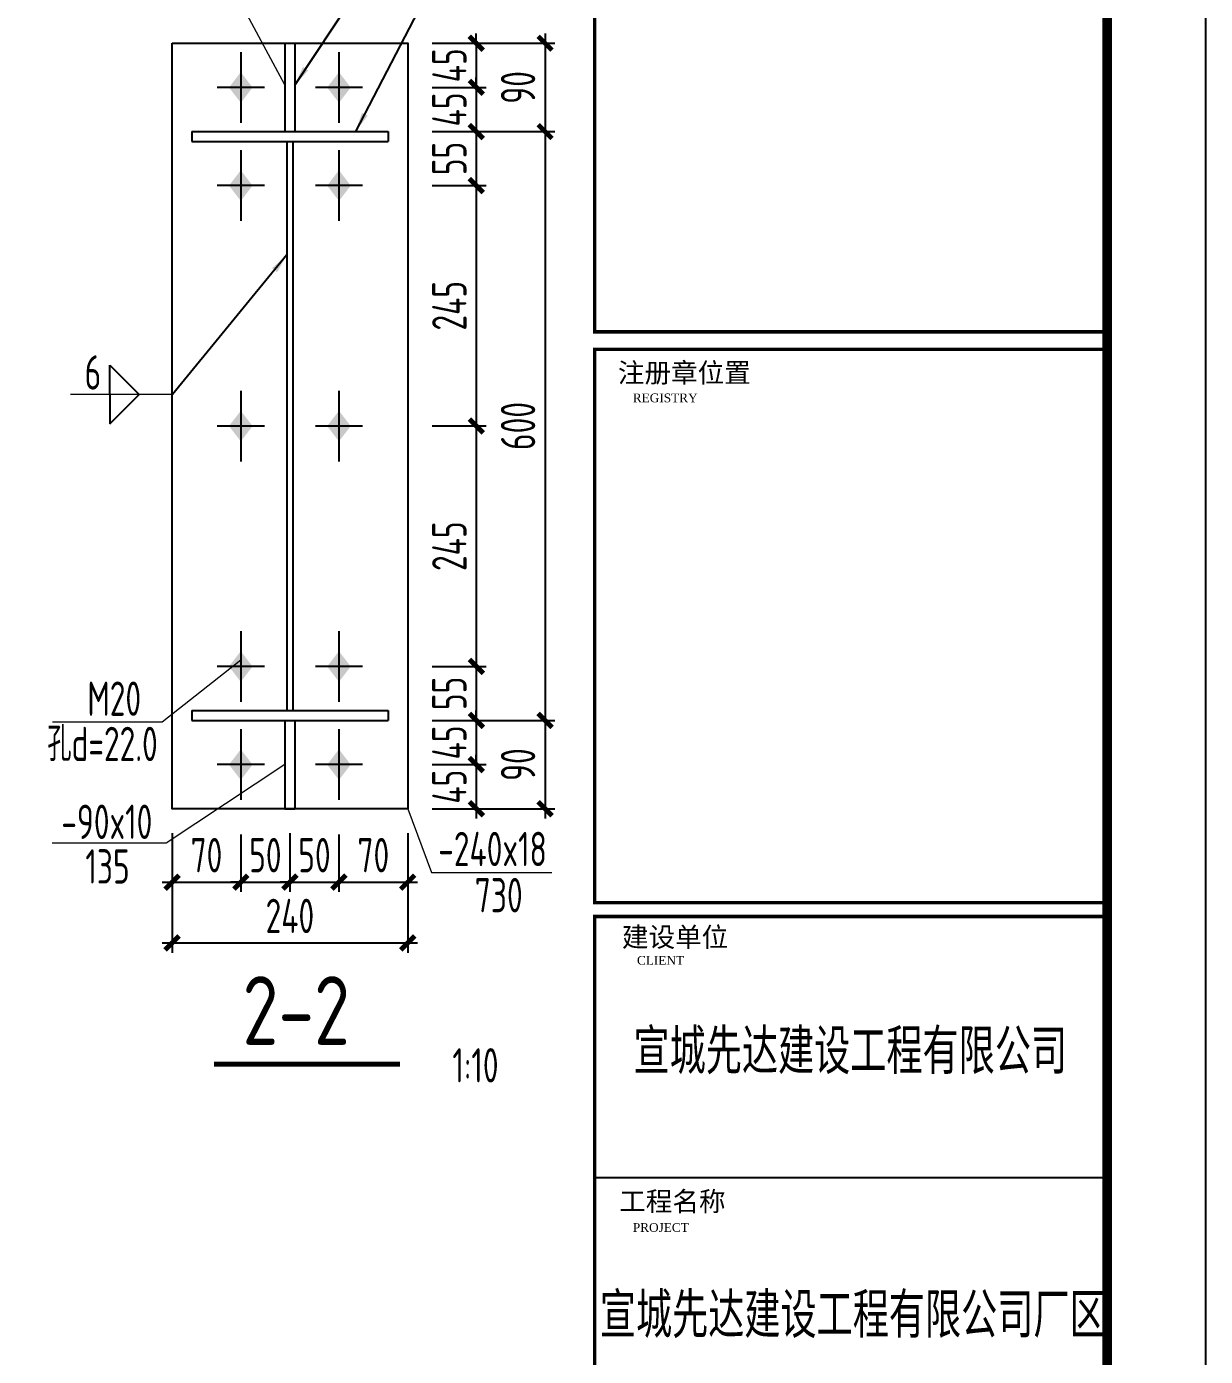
# Model space of a CAD drawing. Extents: x -3102990 to -851544, y -5293060 to -2540151.
# Drawn here: x -863551 to -851544, y -2653064 to -2639514 of the extents above; entities that cross this region are included whole.
import ezdxf

# ---------------------------------------------------------------- set-up
doc = ezdxf.new("R2010")
doc.units = 0
doc.header["$LTSCALE"] = 1000
doc.header["$PDMODE"] = 1
doc.linetypes.add('DOTE', pattern=[2.42, 2, -0.2, 0.02, -0.2])
doc.layers.get('0').update_dxf_attribs({"linetype": 'CONTINUOUS'})
doc.layers.get('Defpoints').update_dxf_attribs({"linetype": 'CONTINUOUS'})
for name, color, linetype in [('10', 7, 'CONTINUOUS'), ('AXIS', 253, 'DOTE'), ('COLU', 7, 'CONTINUOUS'), ('DIM', 3, 'CONTINUOUS'), ('NUM', 7, 'CONTINUOUS'), ('PUB_TEXT', 7, 'CONTINUOUS'), ('PUB_TITLE', 4, 'CONTINUOUS'), ('TEXT', 7, 'CONTINUOUS'), ('WELD', 7, 'CONTINUOUS'), ('WIN', 3, 'CONTINUOUS')]:
    doc.layers.add(name, color=color, linetype=linetype)
doc.layers.add('yichutu', color=7, linetype='CONTINUOUS', true_color=0xffffff, plot=False)
doc.styles.add('GHF', font='times.ttf')
doc.styles.add('HZTXT', font='txt.shx', dxfattribs={"width": 0.7, "height": 300, "bigfont": 'hztxt.shx'})
doc.styles.add('STYLE1', font='simhei.ttf', dxfattribs={"width": 0.8})
doc.styles.add('TSSD_Dimension', font='tssdeng.shx', dxfattribs={"width": 0.7, "bigfont": 'Hztxt.shx'})
doc.styles.add('TSSD_Label', font='tssdeng.shx', dxfattribs={"width": 0.75, "bigfont": 'hztxt.shx'})
doc.styles.add('TSSD_Rein', font='Tssdeng.shx', dxfattribs={"width": 0.75, "bigfont": 'hztxt.shx'})
doc.dimstyles.new('TSSD_10_100', dxfattribs={"dimtxt": 350, "dimasz": 100, "dimexe": 100, "dimexo": 250, "dimgap": 100, "dimtad": 1, "dimdec": 0, "dimlfac": 0.1, "dimzin": 0, "dimdsep": 46, "dimtxsty": 'TSSD_Dimension', "dimblk": 'ARCHTICK', "dimcen": 0, "dimdle": 100, "dimclrt": 7, "dimadec": 0, "dimazin": 0, "dimtfac": 1, "dimtdec": 0, "dimtix": 1, "dimtmove": 2, "dimatfit": 3, "dimldrblk": 'ARCHTICK', "dimfxl": 1, "dimtolj": 1, "dimtzin": 0, "dimarcsym": 0})
doc.dimstyles.new('TSSD_LEADER_STYLE_200.0', dxfattribs={"dimtxt": 700, "dimasz": 200, "dimexe": 200, "dimexo": 500, "dimgap": 0.09, "dimtad": 0, "dimtih": 1, "dimtoh": 1, "dimdec": 4, "dimzin": 0, "dimdsep": 46, "dimtxsty": 'Standard', "dimcen": 0.09, "dimdle": 200, "dimclrt": 7, "dimadec": 0, "dimazin": 0, "dimtfac": 1, "dimtdec": 4, "dimtofl": 0, "dimtmove": 0, "dimatfit": 3, "dimfxl": 1, "dimtolj": 1, "dimtzin": 0, "dimarcsym": 0})

# ---------------------------------------------------------------- blocks, each defined once
blk = doc.blocks.new('A$C5C7C78FF')
at = {"layer": '10', "color": 0}
blk.add_solid([(27, -141, -192), (-73, -11, -192), (127, -11, -192), (27, 119, -192)], dxfattribs=at)
at = {"layer": 'AXIS', "color": 0, "linetype": 'ByBlock'}
for p, q in [((27, -311, -192), (27, 289, -192)), ((227, -11, -192), (-173, -11, -192))]:
    blk.add_line(p, q, dxfattribs=at)
blk = doc.blocks.new('_ArchTick')
at = {"color": 0, "const_width": 0.5}
blk.add_lwpolyline([(-0.71, -0.71), (0.71, 0.71)], dxfattribs=at)
blk = doc.blocks.new('*D598')
at = {"layer": 'Defpoints', "color": 0}
for p in [(-859669, -2639684), (-859669, -2640134), (-858970, -2640134)]:
    blk.add_point(p, dxfattribs=at)
at = {"layer": 'DIM', "color": 0, "lineweight": -2}
for p, q in [((-858970, -2639684), (-858970, -2639584)), ((-859419, -2639684), (-858870, -2639684)), ((-858970, -2639684), (-858970, -2640134)), ((-859419, -2640134), (-858870, -2640134)), ((-858970, -2640134), (-858970, -2640234))]:
    blk.add_line(p, q, dxfattribs=at)
at = {"layer": 'DIM', "color": 0, "lineweight": -2, "xscale": 100, "yscale": 100, "zscale": 100}
for p, rotation in [((-858970, -2639684), 270), ((-858970, -2640134), 90)]:
    blk.add_blockref('_ArchTick', p, dxfattribs=dict(at, rotation=rotation))
at = {"layer": 'DIM', "color": 7, "insert": (-859245, -2639909), "char_height": 350, "attachment_point": 5, "rotation": 90, "style": 'TSSD_Dimension'}
blk.add_mtext('\\A1;45', dxfattribs=at)
blk = doc.blocks.new('*D599')
at = {"layer": 'Defpoints', "color": 0}
for p in [(-859669, -2640134), (-859669, -2640584), (-858970, -2640584)]:
    blk.add_point(p, dxfattribs=at)
at = {"layer": 'DIM', "color": 0, "lineweight": -2}
for p, q in [((-858970, -2640134), (-858970, -2640034)), ((-859419, -2640134), (-858870, -2640134)), ((-858970, -2640134), (-858970, -2640584)), ((-859419, -2640584), (-858870, -2640584)), ((-858970, -2640584), (-858970, -2640684))]:
    blk.add_line(p, q, dxfattribs=at)
at = {"layer": 'DIM', "color": 0, "lineweight": -2, "xscale": 100, "yscale": 100, "zscale": 100}
for p, rotation in [((-858970, -2640134), 270), ((-858970, -2640584), 90)]:
    blk.add_blockref('_ArchTick', p, dxfattribs=dict(at, rotation=rotation))
at = {"layer": 'DIM', "color": 7, "insert": (-859245, -2640359), "char_height": 350, "attachment_point": 5, "rotation": 90, "style": 'TSSD_Dimension'}
blk.add_mtext('\\A1;45', dxfattribs=at)
blk = doc.blocks.new('*D600')
at = {"layer": 'Defpoints', "color": 0}
for p in [(-859669, -2640584), (-859669, -2641134), (-858970, -2641134)]:
    blk.add_point(p, dxfattribs=at)
at = {"layer": 'DIM', "color": 0, "lineweight": -2}
for p, q in [((-858970, -2640484), (-858970, -2641234)), ((-859419, -2640584), (-858870, -2640584)), ((-859419, -2641134), (-858870, -2641134))]:
    blk.add_line(p, q, dxfattribs=at)
at = {"layer": 'DIM', "color": 0, "lineweight": -2, "xscale": 100, "yscale": 100, "zscale": 100}
for p, rotation in [((-858970, -2640584), 90), ((-858970, -2641134), 270)]:
    blk.add_blockref('_ArchTick', p, dxfattribs=dict(at, rotation=rotation))
at = {"layer": 'DIM', "color": 7, "insert": (-859245, -2640859), "char_height": 350, "attachment_point": 5, "rotation": 90, "style": 'TSSD_Dimension'}
blk.add_mtext('\\A1;55', dxfattribs=at)
blk = doc.blocks.new('*D601')
at = {"layer": 'Defpoints', "color": 0}
for p in [(-859669, -2646034), (-859669, -2646584), (-858970, -2646584)]:
    blk.add_point(p, dxfattribs=at)
at = {"layer": 'DIM', "color": 0, "lineweight": -2}
for p, q in [((-858970, -2645934), (-858970, -2646684)), ((-859419, -2646034), (-858870, -2646034)), ((-859419, -2646584), (-858870, -2646584))]:
    blk.add_line(p, q, dxfattribs=at)
at = {"layer": 'DIM', "color": 0, "lineweight": -2, "xscale": 100, "yscale": 100, "zscale": 100}
for p, rotation in [((-858970, -2646034), 90), ((-858970, -2646584), 270)]:
    blk.add_blockref('_ArchTick', p, dxfattribs=dict(at, rotation=rotation))
at = {"layer": 'DIM', "color": 7, "insert": (-859245, -2646309), "char_height": 350, "attachment_point": 5, "rotation": 90, "style": 'TSSD_Dimension'}
blk.add_mtext('\\A1;55', dxfattribs=at)
blk = doc.blocks.new('*D602')
at = {"layer": 'Defpoints', "color": 0}
for p in [(-859669, -2646584), (-859669, -2647034), (-858970, -2647034)]:
    blk.add_point(p, dxfattribs=at)
at = {"layer": 'DIM', "color": 0, "lineweight": -2}
for p, q in [((-858970, -2646584), (-858970, -2646484)), ((-859419, -2646584), (-858870, -2646584)), ((-858970, -2646584), (-858970, -2647034)), ((-859419, -2647034), (-858870, -2647034)), ((-858970, -2647034), (-858970, -2647134))]:
    blk.add_line(p, q, dxfattribs=at)
at = {"layer": 'DIM', "color": 0, "lineweight": -2, "xscale": 100, "yscale": 100, "zscale": 100}
for p, rotation in [((-858970, -2646584), 270), ((-858970, -2647034), 90)]:
    blk.add_blockref('_ArchTick', p, dxfattribs=dict(at, rotation=rotation))
at = {"layer": 'DIM', "color": 7, "insert": (-859245, -2646809), "char_height": 350, "attachment_point": 5, "rotation": 90, "style": 'TSSD_Dimension'}
blk.add_mtext('\\A1;45', dxfattribs=at)
blk = doc.blocks.new('*D603')
at = {"layer": 'Defpoints', "color": 0}
for p in [(-859669, -2647034), (-859669, -2647484), (-858970, -2647484)]:
    blk.add_point(p, dxfattribs=at)
at = {"layer": 'DIM', "color": 0, "lineweight": -2}
for p, q in [((-858970, -2647034), (-858970, -2646934)), ((-859419, -2647034), (-858870, -2647034)), ((-858970, -2647034), (-858970, -2647484)), ((-859419, -2647484), (-858870, -2647484)), ((-858970, -2647484), (-858970, -2647584))]:
    blk.add_line(p, q, dxfattribs=at)
at = {"layer": 'DIM', "color": 0, "lineweight": -2, "xscale": 100, "yscale": 100, "zscale": 100}
for p, rotation in [((-858970, -2647034), 270), ((-858970, -2647484), 90)]:
    blk.add_blockref('_ArchTick', p, dxfattribs=dict(at, rotation=rotation))
at = {"layer": 'DIM', "color": 7, "insert": (-859245, -2647259), "char_height": 350, "attachment_point": 5, "rotation": 90, "style": 'TSSD_Dimension'}
blk.add_mtext('\\A1;45', dxfattribs=at)
blk = doc.blocks.new('*D604')
at = {"layer": 'Defpoints', "color": 0}
for p in [(-862069, -2647484), (-861369, -2647495), (-861369, -2648232)]:
    blk.add_point(p, dxfattribs=at)
at = {"layer": 'DIM', "color": 0, "lineweight": -2}
for p, q in [((-862069, -2647734), (-862069, -2648332)), ((-861369, -2647745), (-861369, -2648332)), ((-862169, -2648232), (-861269, -2648232))]:
    blk.add_line(p, q, dxfattribs=at)
at = {"layer": 'DIM', "color": 0, "lineweight": -2, "xscale": 100, "yscale": 100, "zscale": 100, "rotation": 180}
blk.add_blockref('_ArchTick', (-862069, -2648232), dxfattribs=at)
at = {"layer": 'DIM', "color": 0, "lineweight": -2, "xscale": 100, "yscale": 100, "zscale": 100}
blk.add_blockref('_ArchTick', (-861369, -2648232), dxfattribs=at)
at = {"layer": 'DIM', "color": 7, "insert": (-861719, -2647957), "char_height": 350, "attachment_point": 5, "style": 'TSSD_Dimension'}
blk.add_mtext('\\A1;70', dxfattribs=at)
blk = doc.blocks.new('*D605')
at = {"layer": 'Defpoints', "color": 0}
for p in [(-860869, -2647484), (-861369, -2647495), (-860869, -2648232)]:
    blk.add_point(p, dxfattribs=at)
at = {"layer": 'DIM', "color": 0, "lineweight": -2}
for p, q in [((-861369, -2647745), (-861369, -2648332)), ((-860869, -2647734), (-860869, -2648332)), ((-861369, -2648232), (-861469, -2648232)), ((-861369, -2648232), (-860869, -2648232)), ((-860869, -2648232), (-860769, -2648232))]:
    blk.add_line(p, q, dxfattribs=at)
at = {"layer": 'DIM', "color": 0, "lineweight": -2, "xscale": 100, "yscale": 100, "zscale": 100}
blk.add_blockref('_ArchTick', (-861369, -2648232), dxfattribs=at)
at = {"layer": 'DIM', "color": 0, "lineweight": -2, "xscale": 100, "yscale": 100, "zscale": 100, "rotation": 180}
blk.add_blockref('_ArchTick', (-860869, -2648232), dxfattribs=at)
at = {"layer": 'DIM', "color": 7, "insert": (-861119, -2647957), "char_height": 350, "attachment_point": 5, "style": 'TSSD_Dimension'}
blk.add_mtext('\\A1;50', dxfattribs=at)
blk = doc.blocks.new('*D606')
at = {"layer": 'Defpoints', "color": 0}
for p in [(-860869, -2647484), (-860369, -2647495), (-860369, -2648232)]:
    blk.add_point(p, dxfattribs=at)
at = {"layer": 'DIM', "color": 0, "lineweight": -2}
for p, q in [((-860869, -2647734), (-860869, -2648332)), ((-860369, -2647745), (-860369, -2648332)), ((-860869, -2648232), (-860969, -2648232)), ((-860869, -2648232), (-860369, -2648232)), ((-860369, -2648232), (-860269, -2648232))]:
    blk.add_line(p, q, dxfattribs=at)
at = {"layer": 'DIM', "color": 0, "lineweight": -2, "xscale": 100, "yscale": 100, "zscale": 100}
blk.add_blockref('_ArchTick', (-860869, -2648232), dxfattribs=at)
at = {"layer": 'DIM', "color": 0, "lineweight": -2, "xscale": 100, "yscale": 100, "zscale": 100, "rotation": 180}
blk.add_blockref('_ArchTick', (-860369, -2648232), dxfattribs=at)
at = {"layer": 'DIM', "color": 7, "insert": (-860619, -2647957), "char_height": 350, "attachment_point": 5, "style": 'TSSD_Dimension'}
blk.add_mtext('\\A1;50', dxfattribs=at)
blk = doc.blocks.new('*D607')
at = {"layer": 'Defpoints', "color": 0}
for p in [(-859669, -2647484), (-860369, -2647495), (-859669, -2648232)]:
    blk.add_point(p, dxfattribs=at)
at = {"layer": 'DIM', "color": 0, "lineweight": -2}
for p, q in [((-860369, -2647745), (-860369, -2648332)), ((-859669, -2647734), (-859669, -2648332)), ((-860469, -2648232), (-859569, -2648232))]:
    blk.add_line(p, q, dxfattribs=at)
at = {"layer": 'DIM', "color": 0, "lineweight": -2, "xscale": 100, "yscale": 100, "zscale": 100, "rotation": 180}
blk.add_blockref('_ArchTick', (-860369, -2648232), dxfattribs=at)
at = {"layer": 'DIM', "color": 0, "lineweight": -2, "xscale": 100, "yscale": 100, "zscale": 100}
blk.add_blockref('_ArchTick', (-859669, -2648232), dxfattribs=at)
at = {"layer": 'DIM', "color": 7, "insert": (-860019, -2647957), "char_height": 350, "attachment_point": 5, "style": 'TSSD_Dimension'}
blk.add_mtext('\\A1;70', dxfattribs=at)
blk = doc.blocks.new('*D608')
at = {"layer": 'Defpoints', "color": 0}
for p in [(-862069, -2647484), (-859669, -2647484), (-859669, -2648851)]:
    blk.add_point(p, dxfattribs=at)
at = {"layer": 'DIM', "color": 0, "lineweight": -2}
for p, q in [((-862069, -2647734), (-862069, -2648951)), ((-859669, -2647734), (-859669, -2648951)), ((-862169, -2648851), (-859569, -2648851))]:
    blk.add_line(p, q, dxfattribs=at)
at = {"layer": 'DIM', "color": 0, "lineweight": -2, "xscale": 100, "yscale": 100, "zscale": 100, "rotation": 180}
blk.add_blockref('_ArchTick', (-862069, -2648851), dxfattribs=at)
at = {"layer": 'DIM', "color": 0, "lineweight": -2, "xscale": 100, "yscale": 100, "zscale": 100}
blk.add_blockref('_ArchTick', (-859669, -2648851), dxfattribs=at)
at = {"layer": 'DIM', "color": 7, "insert": (-860869, -2648576), "char_height": 350, "attachment_point": 5, "style": 'TSSD_Dimension'}
blk.add_mtext('\\A1;240', dxfattribs=at)
blk = doc.blocks.new('_WELD004')
at = {"color": 0, "linetype": 'ByBlock'}
for p, q in [((0, 1), (1, 0)), ((0, 0), (0, 1))]:
    blk.add_line(p, q, dxfattribs=at)
blk = doc.blocks.new('*D609')
at = {"layer": 'Defpoints', "color": 0}
for p in [(-859669, -2639684), (-859669, -2640584), (-858270, -2640584)]:
    blk.add_point(p, dxfattribs=at)
at = {"layer": 'DIM', "color": 0, "lineweight": -2}
for p, q in [((-858270, -2639584), (-858270, -2640684)), ((-859419, -2639684), (-858170, -2639684)), ((-859419, -2640584), (-858170, -2640584))]:
    blk.add_line(p, q, dxfattribs=at)
at = {"layer": 'DIM', "color": 0, "lineweight": -2, "xscale": 100, "yscale": 100, "zscale": 100}
for p, rotation in [((-858270, -2639684), 90), ((-858270, -2640584), 270)]:
    blk.add_blockref('_ArchTick', p, dxfattribs=dict(at, rotation=rotation))
at = {"layer": 'DIM', "color": 7, "insert": (-858545, -2640134), "char_height": 350, "attachment_point": 5, "rotation": 90, "style": 'TSSD_Dimension'}
blk.add_mtext('\\A1;90', dxfattribs=at)
blk = doc.blocks.new('*D610')
at = {"layer": 'Defpoints', "color": 0}
for p in [(-859669, -2646584), (-859669, -2647484), (-858270, -2647484)]:
    blk.add_point(p, dxfattribs=at)
at = {"layer": 'DIM', "color": 0, "lineweight": -2}
for p, q in [((-858270, -2646484), (-858270, -2647584)), ((-859419, -2646584), (-858170, -2646584)), ((-859419, -2647484), (-858170, -2647484))]:
    blk.add_line(p, q, dxfattribs=at)
at = {"layer": 'DIM', "color": 0, "lineweight": -2, "xscale": 100, "yscale": 100, "zscale": 100}
for p, rotation in [((-858270, -2646584), 90), ((-858270, -2647484), 270)]:
    blk.add_blockref('_ArchTick', p, dxfattribs=dict(at, rotation=rotation))
at = {"layer": 'DIM', "color": 7, "insert": (-858545, -2647034), "char_height": 350, "attachment_point": 5, "rotation": 90, "style": 'TSSD_Dimension'}
blk.add_mtext('\\A1;90', dxfattribs=at)
blk = doc.blocks.new('*D611')
at = {"layer": 'Defpoints', "color": 0}
for p in [(-859669, -2640584), (-859669, -2646584), (-858270, -2646584)]:
    blk.add_point(p, dxfattribs=at)
at = {"layer": 'DIM', "color": 0, "lineweight": -2}
for p, q in [((-858270, -2640484), (-858270, -2646684)), ((-859419, -2640584), (-858170, -2640584)), ((-859419, -2646584), (-858170, -2646584))]:
    blk.add_line(p, q, dxfattribs=at)
at = {"layer": 'DIM', "color": 0, "lineweight": -2, "xscale": 100, "yscale": 100, "zscale": 100}
for p, rotation in [((-858270, -2640584), 90), ((-858270, -2646584), 270)]:
    blk.add_blockref('_ArchTick', p, dxfattribs=dict(at, rotation=rotation))
at = {"layer": 'DIM', "color": 7, "insert": (-858545, -2643584), "char_height": 350, "attachment_point": 5, "rotation": 90, "style": 'TSSD_Dimension'}
blk.add_mtext('\\A1;600', dxfattribs=at)
blk = doc.blocks.new('*D612')
at = {"layer": 'Defpoints', "color": 0, "ltscale": 1.5}
for p in [(-859668, -2641134), (-859669, -2643584, -288), (-858970, -2643584)]:
    blk.add_point(p, dxfattribs=at)
at = {"layer": 'DIM', "color": 0, "lineweight": -2, "ltscale": 1.5}
for p, q in [((-858970, -2641034), (-858970, -2643684)), ((-859418, -2641134), (-858870, -2641134)), ((-859419, -2643584), (-858870, -2643584))]:
    blk.add_line(p, q, dxfattribs=at)
at = {"layer": 'DIM', "color": 0, "lineweight": -2, "ltscale": 1.5, "xscale": 100, "yscale": 100, "zscale": 100}
for p, rotation in [((-858970, -2641134), 90), ((-858970, -2643584), 270)]:
    blk.add_blockref('_ArchTick', p, dxfattribs=dict(at, rotation=rotation))
at = {"layer": 'DIM', "color": 7, "lineweight": 5, "ltscale": 1.5, "insert": (-859245, -2642359), "char_height": 350, "attachment_point": 5, "rotation": 90, "style": 'TSSD_Dimension'}
blk.add_mtext('\\A1;245', dxfattribs=at)
blk = doc.blocks.new('*D627')
at = {"layer": 'Defpoints', "color": 0, "ltscale": 1.5}
for p in [(-859668, -2643584), (-859669, -2646034, -288), (-858970, -2646034)]:
    blk.add_point(p, dxfattribs=at)
at = {"layer": 'DIM', "color": 0, "lineweight": -2, "ltscale": 1.5}
for p, q in [((-858970, -2643484), (-858970, -2646134)), ((-859418, -2643584), (-858870, -2643584)), ((-859419, -2646034), (-858870, -2646034))]:
    blk.add_line(p, q, dxfattribs=at)
at = {"layer": 'DIM', "color": 0, "lineweight": -2, "ltscale": 1.5, "xscale": 100, "yscale": 100, "zscale": 100}
for p, rotation in [((-858970, -2643584), 90), ((-858970, -2646034), 270)]:
    blk.add_blockref('_ArchTick', p, dxfattribs=dict(at, rotation=rotation))
at = {"layer": 'DIM', "color": 7, "lineweight": 5, "ltscale": 1.5, "insert": (-859245, -2644809), "char_height": 350, "attachment_point": 5, "rotation": 90, "style": 'TSSD_Dimension'}
blk.add_mtext('\\A1;245', dxfattribs=at)
blk = doc.blocks.new('A$C18BE6784')
at = {"layer": 'PUB_TITLE', "color": 4}
blk.add_line((82879, 21662), (88100, 21662), dxfattribs=at)
at = {"layer": 'PUB_TITLE'}
blk.add_lwpolyline([(0, 0), (0, 42000), (89100, 42000), (89100, 0)], close=True, dxfattribs=at)
at = {"layer": 'PUB_TITLE', "const_width": 100}
blk.add_lwpolyline([(88100, 1000), (88100, 41000), (713, 41000), (713, 1000), (88100, 1000)], dxfattribs=at)
at = {"layer": 'PUB_TITLE', "color": 4, "const_width": 35.1}
for points in [[(82879, 30278), (88100, 30278), (88100, 35622), (82879, 35622)], [(82879, 30099), (88100, 30099), (88100, 24461), (82879, 24461)], [(82879, 24321), (88100, 24321), (88100, 13093), (82879, 13093)]]:
    blk.add_lwpolyline(points, close=True, dxfattribs=at)
at = {"layer": 'PUB_TEXT'}
for s, height, style, p in [('注册章位置', 198.6, 'STYLE1', (83116, 29762)), ('REGISTRY', 89.4, 'GHF', (83268, 29560)), ('建设单位', 198.6, 'STYLE1', (83157, 24012)), ('CLIENT', 89.4, 'GHF', (83310, 23829)), ('工程名称', 198.6, 'STYLE1', (83129, 21319)), ('PROJECT', 89.4, 'GHF', (83268, 21107))]:
    blk.add_text(s, height=height, dxfattribs=dict(at, style=style)).set_placement(p)
at = {"layer": 'WIN', "color": 6, "style": 'HZTXT', "width": 0.8}
for s, p in [('宣城先达建设工程有限公司', (83275, 22715)), ('宣城先达建设工程有限公司厂区', (82932, 20027))]:
    blk.add_text(s, height=460, dxfattribs=at).set_placement(p)
blk = doc.blocks.new('yct-891-420-89100-42000-100-2004.0')
at = {"layer": 'yichutu', "color": 7, "true_color": 0xffffff}
blk.add_lwpolyline([(0, 0), (0, 42000), (89100, 42000), (89100, 0)], close=True, dxfattribs=at)

msp = doc.modelspace()

# ---------------------------------------------------------------- linework, layer by layer
at = {"layer": 'COLU', "linetype": 'ByBlock', "lineweight": 9}
for p, q in [((-860918.89, -2640109.44, -288), (-861497.09, -2639031.17, -96)), ((-861368.89, -2645971.21, -288), (-862169.97, -2646600.81, -96)), ((-860918.89, -2647034.44, -288), (-862129.19, -2647833.55, -288)), ((-859668.89, -2647484.44, -288), (-859427.91, -2648132.95, -96)), ((-862129.19, -2647833.55, -288), (-863290.17, -2647833.55, -288)), ((-859427.91, -2648132.95, -96), (-858201.86, -2648132.95, -96))]:
    msp.add_line(p, q, dxfattribs=at)
at = {"layer": 'COLU', "linetype": 'ByBlock'}
for p, q in [((-860918.89, -2639684.44, -288), (-860918.89, -2640584.44, -288)), ((-860818.89, -2639684.44, -288), (-860818.89, -2640584.44, -288)), ((-861868.89, -2640584.44, -288), (-859868.89, -2640584.44, -288)), ((-861868.89, -2640584.44, -288), (-861868.89, -2640684.44, -288)), ((-861868.89, -2640584.44, -288), (-861868.89, -2640684.44, -288)), ((-861868.89, -2640684.44, -288), (-859868.89, -2640684.44, -288)), ((-860918.89, -2640584.44, -288), (-860818.89, -2640584.44, -288)), ((-860898.89, -2640684.44, -288), (-860898.89, -2646484.44, -288)), ((-860838.89, -2640684.44, -288), (-860838.89, -2646484.44, -288)), ((-859868.89, -2640584.44, -288), (-859868.89, -2640684.44, -288)), ((-859868.89, -2640584.44, -288), (-859868.89, -2640684.44, -288)), ((-861868.89, -2646484.44, -288), (-859868.89, -2646484.44, -288)), ((-861868.89, -2646484.44, -288), (-861868.89, -2646584.44, -288)), ((-859868.89, -2646484.44, -288), (-859868.89, -2646584.44, -288)), ((-861868.89, -2646584.44, -288), (-859868.89, -2646584.44, -288)), ((-860918.89, -2646584.44, -288), (-860918.89, -2647484.44, -288)), ((-860818.89, -2646584.44, -288), (-860818.89, -2647484.44, -288)), ((-860918.89, -2647484.44, -288), (-860818.89, -2647484.44, -288))]:
    msp.add_line(p, q, dxfattribs=at)
at = {"layer": 'COLU', "elevation": -288}
msp.add_lwpolyline([(-862068.89, -2639684.44), (-859668.89, -2639684.44), (-859668.89, -2647484.44), (-862068.89, -2647484.44)], close=True, dxfattribs=at)
at = {"layer": 'NUM', "const_width": 50}
msp.add_lwpolyline([(-861641.33, -2650085.79), (-859747.15, -2650085.79)], dxfattribs=at)
at = {"layer": 'TEXT', "lineweight": 9}
msp.add_line((-862169.97, -2646600.81, -96), (-863286.76, -2646600.81, -96), dxfattribs=at)
at = {"layer": 'WELD', "lineweight": 9}
msp.add_line((-862063.24, -2643263.11, -576), (-863104.34, -2643263.11, -576), dxfattribs=at)

# ---------------------------------------------------------------- block references
at = {"ltscale": 1.5}
msp.add_blockref('A$C18BE6784', (-940644, -2672902.4), dxfattribs=at)
at = {"layer": 'COLU', "linetype": 'ByBlock', "xscale": -1.199999999953434, "yscale": 1.199999999720603, "zscale": 1.200000000000045, "rotation": 180}
for p in [(-861401.57, -2640147.87, -57.6), (-860401.57, -2640147.87, -57.6), (-861401.57, -2641147.87, -57.6), (-860401.57, -2641147.87, -57.6), (-861401.57, -2643597.87, 230.4), (-860401.57, -2643597.87, 230.4), (-861401.57, -2646047.87, -57.6), (-860401.57, -2646047.87, -57.6), (-861401.57, -2647047.87, -57.6), (-860401.57, -2647047.87, -57.6)]:
    msp.add_blockref('A$C5C7C78FF', p, dxfattribs=at)
at = {"layer": 'WELD', "xscale": 300, "yscale": 300, "zscale": 300}
msp.add_blockref('_WELD004', (-862704.34, -2643263.11, -576), dxfattribs=at)
at = {"layer": 'WELD', "xscale": -300, "yscale": 300, "zscale": 300, "rotation": 180}
msp.add_blockref('_WELD004', (-862704.34, -2643263.11, -576), dxfattribs=at)
at = {"layer": 'yichutu'}
msp.add_blockref('yct-891-420-89100-42000-100-2004.0', (-940644, -2672902.4), dxfattribs=at)

# ---------------------------------------------------------------- texts
at = {"layer": 'TEXT', "lineweight": 9}
for s, height, style, width, p in [('6', 350, 'TSSD_Rein', 0.7, (-862959.45, -2643213.11, -576)), ('M20', 350, 'TSSD_Rein', 0.7, (-862931.8, -2646537.36, -96)), ('孔d=22.0', 350, 'TSSD_Rein', 0.7, (-863338.98, -2646998.95, -96)), ('-90x10', 350, 'TSSD_Rein', 0.7, (-863197.26, -2647791.94, -288)), ('-240x18', 350, 'TSSD_Rein', 0.7, (-859358.29, -2648069.09, -96)), ('135', 350, 'TSSD_Rein', 0.7, (-862951.95, -2648246.86, -288)), ('730', 350, 'TSSD_Rein', 0.7, (-858985.77, -2648539.56, -96)), ('2-2', 700, 'TSSD_Label', 0.8, (-861351.27, -2649890.05)), ('1:10', 350, 'TSSD_Rein', 0.7, (-859213.64, -2650272.96))]:
    msp.add_text(s, height=height, dxfattribs=dict(at, style=style, width=width)).set_placement(p)

# ---------------------------------------------------------------- dimensions: what is measured, and where the dimension line sits
at = {"layer": 'DIM'}
for base, p1, p2, picture, middle in [((-858969.85, -2640134.44, -288), (-859668.89, -2639684.44, -288), (-859668.89, -2640134.44, -288), '*D598', (-859244.85, -2639909.44, -288)), ((-858269.89, -2640584.44, -288), (-859668.89, -2639684.44, -288), (-859668.89, -2640584.44, -288), '*D609', (-858544.89, -2640134.44, -288)), ((-858969.85, -2640584.44, -288), (-859668.89, -2640134.44, -288), (-859668.89, -2640584.44, -288), '*D599', (-859244.85, -2640359.44, -288)), ((-858969.85, -2641134.44, -288), (-859668.89, -2640584.44, -288), (-859668.89, -2641134.44, -288), '*D600', (-859244.85, -2640859.44, -288)), ((-858269.89, -2646584.44, -288), (-859668.89, -2640584.44, -288), (-859668.89, -2646584.44, -288), '*D611', (-858544.89, -2643584.44, -288)), ((-858969.85, -2646584.44, -288), (-859668.89, -2646034.44, -288), (-859668.89, -2646584.44, -288), '*D601', (-859244.85, -2646309.44, -288)), ((-858969.85, -2647034.44, -288), (-859668.89, -2646584.44, -288), (-859668.89, -2647034.44, -288), '*D602', (-859244.85, -2646809.44, -288)), ((-858269.89, -2647484.44, -288), (-859668.89, -2646584.44, -288), (-859668.89, -2647484.44, -288), '*D610', (-858544.89, -2647034.44, -288)), ((-858969.85, -2647484.44, -288), (-859668.89, -2647034.44, -288), (-859668.89, -2647484.44, -288), '*D603', (-859244.85, -2647259.44, -288))]:
    dim = msp.add_linear_dim(base=base, p1=p1, p2=p2, angle=90, dimstyle='TSSD_10_100', dxfattribs=at)
    dim.commit()
    dim.dimension.update_dxf_attribs({"geometry": picture, "text_midpoint": middle})
at = {"layer": 'DIM', "lineweight": 5, "ltscale": 1.5}
for base, p1, p2, picture, middle in [((-858969.85, -2643584.44), (-859667.9, -2641134.44), (-859668.89, -2643584.44, -288), '*D612', (-859244.85, -2642359.44)), ((-858969.85, -2646034.44), (-859667.9, -2643584.44), (-859668.89, -2646034.44, -288), '*D627', (-859244.85, -2644809.44))]:
    dim = msp.add_linear_dim(base=base, p1=p1, p2=p2, angle=90, dimstyle='TSSD_10_100', dxfattribs=at)
    dim.commit()
    dim.dimension.update_dxf_attribs({"geometry": picture, "text_midpoint": middle})
at = {"layer": 'DIM'}
for base, p1, p2, picture, middle in [((-861368.89, -2648231.73, -288), (-862068.89, -2647484.44, -288), (-861368.89, -2647494.64, -288), '*D604', (-861718.89, -2647956.73, -288)), ((-859668.89, -2648850.7, -288), (-862068.89, -2647484.44, -288), (-859668.89, -2647484.44, -288), '*D608', (-860868.89, -2648575.7, -288)), ((-860868.89, -2648231.73, -288), (-861368.89, -2647494.64, -288), (-860868.89, -2647484.44, -288), '*D605', (-861118.89, -2647956.73, -288)), ((-860368.89, -2648231.73, -288), (-860868.89, -2647484.44, -288), (-860368.89, -2647494.64, -288), '*D606', (-860618.89, -2647956.73, -288)), ((-859668.89, -2648231.73, -288), (-860368.89, -2647494.64, -288), (-859668.89, -2647484.44, -288), '*D607', (-860018.89, -2647956.73, -288))]:
    dim = msp.add_linear_dim(base=base, p1=p1, p2=p2, dimstyle='TSSD_10_100', dxfattribs=at)
    dim.commit()
    dim.dimension.update_dxf_attribs({"geometry": picture, "text_midpoint": middle})

# ---------------------------------------------------------------- leaders
at = {"layer": 'WELD', "lineweight": 9}
for points in [[(-860818.89, -2640110.2, -288), (-860019.59, -2638901.16, -288)], [(-860198.43, -2640584.44, -288), (-859558.93, -2639353.38, -288)], [(-860898.89, -2641841.72, -576), (-862063.24, -2643263.11, -576)]]:
    msp.add_leader(points, dimstyle='TSSD_LEADER_STYLE_200.0', dxfattribs=at)

doc.saveas('drawing.dxf')
